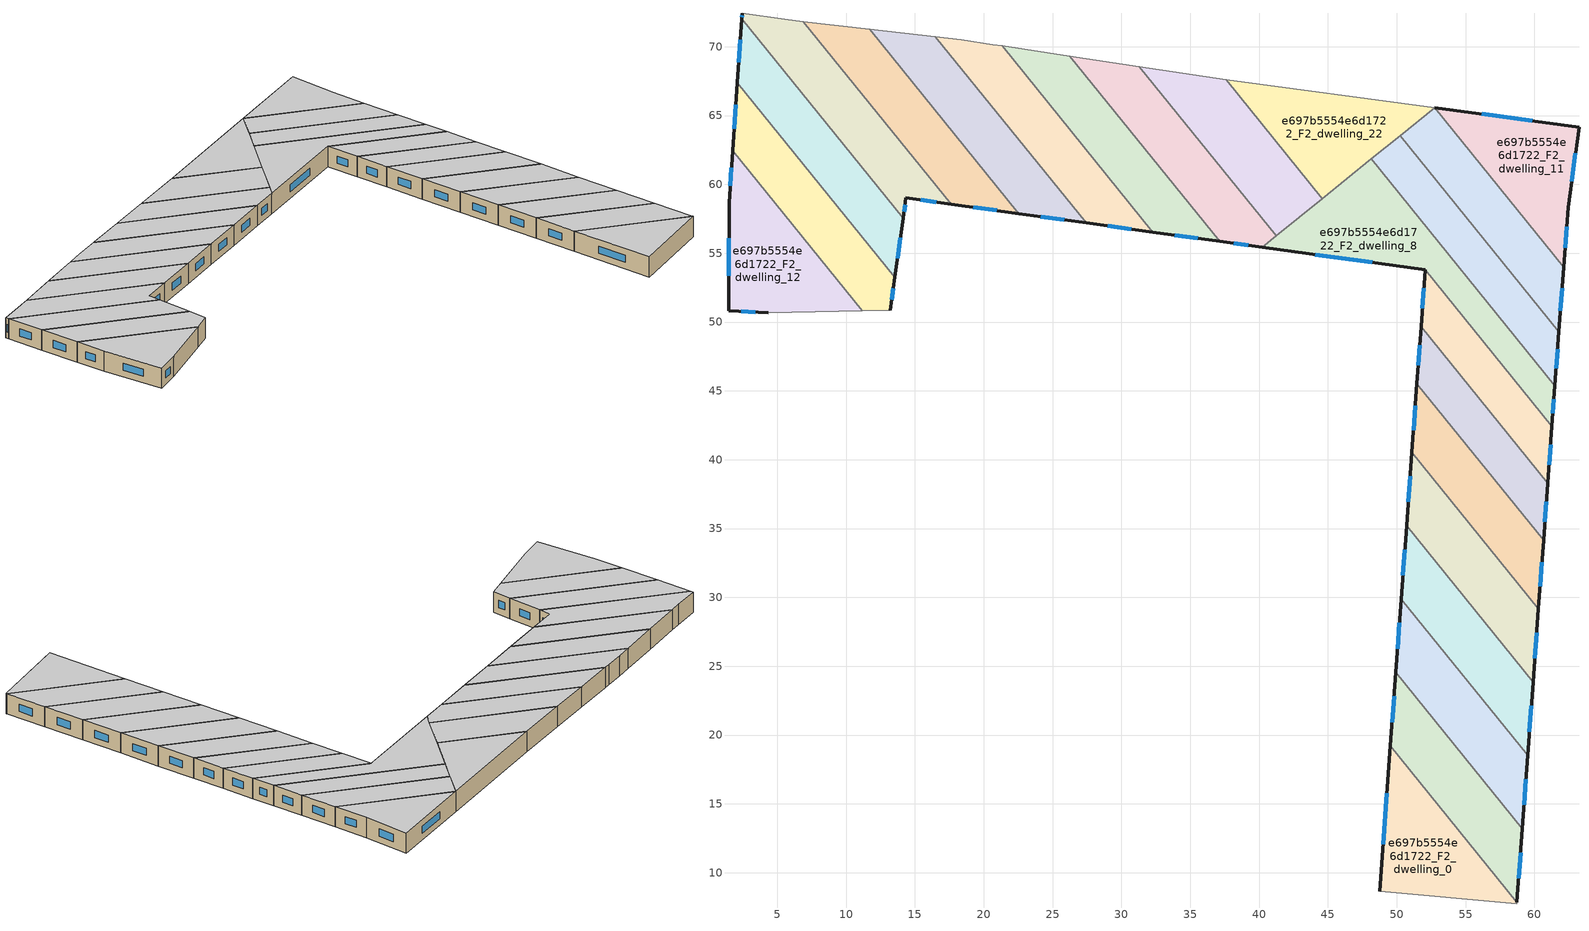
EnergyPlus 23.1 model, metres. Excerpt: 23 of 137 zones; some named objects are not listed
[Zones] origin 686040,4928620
e697b5554e6d1722_F2_dwelling_0
 floor to e697b5554e6d1722_F1_dwelling_0 (EU_floor_Construction): 49.54,19.21 58.73,7.86 58.72,7.76 48.77,8.65 z6
 wall outside (EU_wall_Construction): 49.54,19.21 48.77,8.65 z6:9
 wall to e697b5554e6d1722_F2_dwelling_1 (EU_wall_Construction): 58.73,7.86 49.54,19.21 z6:9
 wall adiabatic (EU_wall_Construction): 48.77,8.65 58.72,7.76 58.73,7.86 z6:9
 window (EU_Window_Construction): 49.29,15.77 49.02,12.08 z6.98:8.02
 ceiling to e697b5554e6d1722_F3_dwelling_0 (EU_floor_Construction): 58.72,7.76 58.73,7.86 49.54,19.21 48.77,8.65 z9
e697b5554e6d1722_F2_dwelling_1
 floor to e697b5554e6d1722_F1_dwelling_1 (EU_floor_Construction): 49.93,24.54 59.12,13.19 58.73,7.86 49.54,19.21 z6
 wall outside (EU_wall_Construction): 58.73,7.86 59.12,13.19 / 49.93,24.54 49.54,19.21 z6:9
 wall to e697b5554e6d1722_F2_dwelling_2 (EU_wall_Construction): 59.12,13.19 49.93,24.54 z6:9
 window (EU_Window_Construction): 58.86,9.59 58.99,11.46 / 49.81,22.81 49.67,20.94 z6.98:8.02
 ceiling to e697b5554e6d1722_F3_dwelling_1 (EU_floor_Construction): 58.73,7.86 59.12,13.19 49.93,24.54 49.54,19.21 z9
e697b5554e6d1722_F2_dwelling_10
 floor to e697b5554e6d1722_F1_dwelling_10 (EU_floor_Construction): 52.75,65.57 62.13,53.98 61.78,49.3 50.25,63.54 z6
 wall outside (EU_wall_Construction): 61.78,49.3 62.13,53.98 z6:9
 wall to e697b5554e6d1722_F2_dwelling_11 (EU_wall_Construction): 62.13,53.98 52.75,65.57 z6:9
 wall to e697b5554e6d1722_F2_dwelling_9 (EU_wall_Construction): 50.25,63.54 61.78,49.3 z6:9
 wall to e697b5554e6d1722_F2_dwelling_22 (EU_wall_Construction): 52.75,65.57 50.25,63.54 z6:9
 window (EU_Window_Construction): 61.9,50.82 62.02,52.46 z6.98:8.02
 ceiling to e697b5554e6d1722_F3_dwelling_10 (EU_floor_Construction): 61.78,49.3 62.13,53.98 52.75,65.57 50.25,63.54 z9
e697b5554e6d1722_F2_dwelling_11
 floor to e697b5554e6d1722_F1_dwelling_11 (EU_floor_Construction): 63.24,64.17 62.45,58.34 62.13,53.98 52.76,65.57 z6
 wall outside (EU_wall_Construction): 62.13,53.98 62.45,58.34 63.24,64.17 52.76,65.57 z6:9
 window (EU_Window_Construction): 59.83,64.62 56.17,65.11 / 62.71,60.24 62.98,62.27 / 62.23,55.4 62.35,56.93 z6.98:8.02
 ceiling to e697b5554e6d1722_F3_dwelling_11 (EU_floor_Construction): 62.13,53.98 62.45,58.34 63.24,64.17 52.75,65.57 z9
e697b5554e6d1722_F2_dwelling_12
 floor to e697b5554e6d1722_F1_dwelling_12 (EU_floor_Construction): 1.76,62.45 11.19,50.8 4.36,50.66 1.46,50.83 1.5,58.65 z6
 wall outside (EU_wall_Construction): 1.76,62.45 1.5,58.65 1.46,50.83 4.36,50.66 z6:9
 wall to e697b5554e6d1722_F2_dwelling_13 (EU_wall_Construction): 11.19,50.8 1.76,62.45 z6:9
 wall adiabatic (EU_wall_Construction): 4.36,50.66 11.19,50.8 z6:9
 window (EU_Window_Construction): 1.68,61.21 1.59,59.88 / 2.4,50.77 3.42,50.71 / 1.49,56.1 1.47,53.37 z6.98:8.02
 ceiling to e697b5554e6d1722_F3_dwelling_12 (EU_floor_Construction): 11.19,50.8 1.76,62.45 1.5,58.65 1.46,50.83 4.36,50.66 z9
e697b5554e6d1722_F2_dwelling_13
 floor to e697b5554e6d1722_F1_dwelling_13 (EU_floor_Construction): 2.1,67.38 13.55,53.24 13.22,50.85 11.19,50.8 1.76,62.45 z6
 wall outside (EU_wall_Construction): 2.1,67.38 1.76,62.45 / 13.22,50.85 13.55,53.24 z6:9
 wall to e697b5554e6d1722_F2_dwelling_14 (EU_wall_Construction): 13.55,53.24 2.1,67.38 z6:9
 wall adiabatic (EU_wall_Construction): 11.19,50.8 13.22,50.85 z6:9
 window (EU_Window_Construction): 1.99,65.77 1.87,64.05 / 13.33,51.62 13.44,52.46 z6.98:8.02
 ceiling to e697b5554e6d1722_F3_dwelling_13 (EU_floor_Construction): 13.22,50.85 13.55,53.24 2.1,67.38 1.76,62.45 11.19,50.8 z9
e697b5554e6d1722_F2_dwelling_14
 floor to e697b5554e6d1722_F1_dwelling_14 (EU_floor_Construction): 2.42,72.01 14.15,57.53 13.55,53.24 2.1,67.38 z6
 wall outside (EU_wall_Construction): 13.55,53.24 14.15,57.53 / 2.42,72.01 2.1,67.38 z6:9
 wall to e697b5554e6d1722_F2_dwelling_15 (EU_wall_Construction): 14.15,57.53 2.42,72.01 z6:9
 window (EU_Window_Construction): 13.75,54.63 13.95,56.14 / 2.32,70.51 2.21,68.89 z6.98:8.02
 ceiling to e697b5554e6d1722_F3_dwelling_14 (EU_floor_Construction): 13.55,53.24 14.15,57.53 2.42,72.01 2.1,67.38 z9
e697b5554e6d1722_F2_dwelling_15
 floor to e697b5554e6d1722_F1_dwelling_15 (EU_floor_Construction): 6.89,71.83 17.63,58.56 14.35,59.02 14.15,57.53 2.42,72.01 2.45,72.42 5.53,71.99 z6
 wall outside (EU_wall_Construction): 2.45,72.42 2.42,72.01 / 14.15,57.53 14.35,59.02 17.63,58.56 z6:9
 wall adiabatic (EU_wall_Construction): 6.89,71.83 5.53,71.99 2.45,72.42 z6:9
 wall to e697b5554e6d1722_F2_dwelling_16 (EU_wall_Construction): 17.63,58.56 6.89,71.83 z6:9
 window (EU_Window_Construction): 2.44,72.29 2.43,72.15 / 15.42,58.87 16.56,58.71 / 14.21,58.02 14.28,58.53 z6.98:8.02
 ceiling to e697b5554e6d1722_F3_dwelling_15 (EU_floor_Construction): 17.63,58.56 6.89,71.83 5.53,71.99 2.45,72.42 2.42,72.01 14.15,57.53 14.35,59.02 z9
e697b5554e6d1722_F2_dwelling_16
 floor to e697b5554e6d1722_F1_dwelling_16 (EU_floor_Construction): 11.71,71.27 22.55,57.88 17.63,58.56 6.89,71.83 z6
 wall outside (EU_wall_Construction): 17.63,58.56 22.55,57.88 z6:9
 wall to e697b5554e6d1722_F2_dwelling_17 (EU_wall_Construction): 22.55,57.88 11.71,71.27 z6:9
 wall adiabatic (EU_wall_Construction): 11.71,71.27 6.89,71.83 z6:9
 window (EU_Window_Construction): 19.23,58.34 20.95,58.1 z6.98:8.02
 ceiling to e697b5554e6d1722_F3_dwelling_16 (EU_floor_Construction): 22.55,57.88 11.71,71.27 6.89,71.83 17.63,58.56 z9
e697b5554e6d1722_F2_dwelling_17
 floor to e697b5554e6d1722_F1_dwelling_17 (EU_floor_Construction): 16.49,70.72 27.43,57.21 22.55,57.88 11.71,71.27 z6
 wall outside (EU_wall_Construction): 22.55,57.88 27.43,57.21 z6:9
 wall to e697b5554e6d1722_F2_dwelling_18 (EU_wall_Construction): 27.43,57.21 16.49,70.72 z6:9
 wall adiabatic (EU_wall_Construction): 16.49,70.72 11.71,71.27 z6:9
 window (EU_Window_Construction): 24.14,57.66 25.85,57.42 z6.98:8.02
 ceiling to e697b5554e6d1722_F3_dwelling_17 (EU_floor_Construction): 27.43,57.21 16.49,70.72 11.71,71.27 22.55,57.88 z9
e697b5554e6d1722_F2_dwelling_18
 floor to e697b5554e6d1722_F1_dwelling_18 (EU_floor_Construction): 21.34,70.05 32.28,56.53 27.43,57.21 16.49,70.72 18.35,70.51 20.64,70.16 z6
 wall outside (EU_wall_Construction): 27.43,57.21 32.28,56.53 z6:9
 wall adiabatic (EU_wall_Construction): 21.34,70.05 20.64,70.16 18.35,70.51 16.49,70.72 z6:9
 wall to e697b5554e6d1722_F2_dwelling_19 (EU_wall_Construction): 32.28,56.53 21.34,70.05 z6:9
 window (EU_Window_Construction): 29.01,56.99 30.7,56.75 z6.98:8.02
 ceiling to e697b5554e6d1722_F3_dwelling_18 (EU_floor_Construction): 32.28,56.53 21.34,70.05 20.64,70.16 18.35,70.51 16.49,70.72 27.43,57.21 z9
e697b5554e6d1722_F2_dwelling_19
 floor to e697b5554e6d1722_F1_dwelling_19 (EU_floor_Construction): 26.26,69.31 37.15,55.86 32.28,56.53 21.34,70.05 z6
 wall outside (EU_wall_Construction): 32.28,56.53 37.15,55.86 z6:9
 wall to e697b5554e6d1722_F2_dwelling_20 (EU_wall_Construction): 37.15,55.86 26.26,69.31 z6:9
 wall adiabatic (EU_wall_Construction): 26.26,69.31 21.34,70.05 z6:9
 window (EU_Window_Construction): 33.86,56.32 35.56,56.08 z6.98:8.02
 ceiling to e697b5554e6d1722_F3_dwelling_19 (EU_floor_Construction): 37.15,55.86 26.26,69.31 21.34,70.05 32.28,56.53 z9
e697b5554e6d1722_F2_dwelling_2
 floor to e697b5554e6d1722_F1_dwelling_2 (EU_floor_Construction): 50.32,29.87 59.51,18.52 59.12,13.19 49.93,24.54 z6
 wall outside (EU_wall_Construction): 59.12,13.19 59.51,18.52 / 50.32,29.87 49.93,24.54 z6:9
 wall to e697b5554e6d1722_F2_dwelling_3 (EU_wall_Construction): 59.51,18.52 50.32,29.87 z6:9
 window (EU_Window_Construction): 59.25,14.92 59.39,16.78 / 50.2,28.14 50.06,26.28 z6.98:8.02
 ceiling to e697b5554e6d1722_F3_dwelling_2 (EU_floor_Construction): 59.12,13.19 59.51,18.52 50.32,29.87 49.93,24.54 z9
e697b5554e6d1722_F2_dwelling_20
 floor to e697b5554e6d1722_F1_dwelling_20 (EU_floor_Construction): 31.28,68.56 41.24,56.25 40.23,55.43 37.15,55.86 26.26,69.31 z6
 wall outside (EU_wall_Construction): 37.15,55.86 40.23,55.43 z6:9
 wall adiabatic (EU_wall_Construction): 31.28,68.56 26.26,69.31 z6:9
 wall to e697b5554e6d1722_F2_dwelling_21 (EU_wall_Construction): 41.24,56.25 31.28,68.56 z6:9
 wall to e697b5554e6d1722_F2_dwelling_8 (EU_wall_Construction): 40.23,55.43 41.24,56.25 z6:9
 window (EU_Window_Construction): 38.15,55.72 39.23,55.57 z6.98:8.02
 ceiling to e697b5554e6d1722_F3_dwelling_20 (EU_floor_Construction): 41.24,56.25 31.28,68.56 26.26,69.31 37.15,55.86 40.23,55.43 z9
e697b5554e6d1722_F2_dwelling_21
 floor to e697b5554e6d1722_F1_dwelling_21 (EU_floor_Construction): 37.61,67.61 44.6,58.97 41.24,56.25 31.28,68.56 z6
 wall to e697b5554e6d1722_F2_dwelling_22 (EU_wall_Construction): 44.6,58.97 37.61,67.61 z6:9
 wall adiabatic (EU_wall_Construction): 37.61,67.61 31.28,68.56 z6:9
 wall to e697b5554e6d1722_F2_dwelling_8 (EU_wall_Construction): 41.24,56.25 44.6,58.97 z6:9
 ceiling to e697b5554e6d1722_F3_dwelling_21 (EU_floor_Construction): 44.6,58.97 37.61,67.61 31.28,68.56 41.24,56.25 z9
e697b5554e6d1722_F2_dwelling_22
 floor to e697b5554e6d1722_F1_dwelling_22 (EU_floor_Construction): 52.76,65.57 44.6,58.97 37.62,67.61 z6
 wall adiabatic (EU_wall_Construction): 52.76,65.57 37.62,67.61 z6:9
 wall to e697b5554e6d1722_F2_dwelling_9 (EU_wall_Construction): 48.15,61.84 50.25,63.54 z6:9
 wall to e697b5554e6d1722_F2_dwelling_8 (EU_wall_Construction): 44.6,58.97 48.15,61.84 z6:9
 ceiling to e697b5554e6d1722_F3_dwelling_22 (EU_floor_Construction): 52.76,65.57 37.62,67.61 44.6,58.97 z9
e697b5554e6d1722_F2_dwelling_3
 floor to e697b5554e6d1722_F1_dwelling_3 (EU_floor_Construction): 50.71,35.2 59.91,23.84 59.51,18.52 50.32,29.87 z6
 wall outside (EU_wall_Construction): 59.51,18.52 59.91,23.84 / 50.71,35.2 50.32,29.87 z6:9
 wall to e697b5554e6d1722_F2_dwelling_4 (EU_wall_Construction): 59.91,23.84 50.71,35.2 z6:9
 window (EU_Window_Construction): 59.64,20.25 59.78,22.11 / 50.59,33.47 50.45,31.61 z6.98:8.02
 ceiling to e697b5554e6d1722_F3_dwelling_3 (EU_floor_Construction): 59.51,18.52 59.91,23.84 50.71,35.2 50.32,29.87 z9
e697b5554e6d1722_F2_dwelling_4
 floor to e697b5554e6d1722_F1_dwelling_4 (EU_floor_Construction): 51.1,40.53 60.3,29.17 59.91,23.84 50.71,35.2 z6
 wall outside (EU_wall_Construction): 59.91,23.84 60.3,29.17 / 51.1,40.53 50.71,35.2 z6:9
 wall to e697b5554e6d1722_F2_dwelling_5 (EU_wall_Construction): 60.3,29.17 51.1,40.53 z6:9
 window (EU_Window_Construction): 60.03,25.57 60.17,27.44 / 50.97,38.8 50.84,36.93 z6.98:8.02
 ceiling to e697b5554e6d1722_F3_dwelling_4 (EU_floor_Construction): 59.91,23.84 60.3,29.17 51.1,40.53 50.71,35.2 z9
e697b5554e6d1722_F2_dwelling_5
 floor to e697b5554e6d1722_F1_dwelling_5 (EU_floor_Construction): 51.47,45.52 60.67,34.16 60.3,29.17 51.1,40.53 z6
 wall outside (EU_wall_Construction): 60.3,29.17 60.67,34.16 / 51.47,45.52 51.1,40.53 z6:9
 wall to e697b5554e6d1722_F2_dwelling_6 (EU_wall_Construction): 60.67,34.16 51.47,45.52 z6:9
 window (EU_Window_Construction): 60.42,30.79 60.55,32.53 / 51.35,43.9 51.22,42.15 z6.98:8.02
 ceiling to e697b5554e6d1722_F3_dwelling_5 (EU_floor_Construction): 60.3,29.17 60.67,34.16 51.47,45.52 51.1,40.53 z9
e697b5554e6d1722_F2_dwelling_6
 floor to e697b5554e6d1722_F1_dwelling_6 (EU_floor_Construction): 51.77,49.67 60.97,38.3 60.67,34.16 51.47,45.52 z6
 wall outside (EU_wall_Construction): 60.67,34.16 60.97,38.3 / 51.77,49.67 51.47,45.52 z6:9
 wall to e697b5554e6d1722_F2_dwelling_7 (EU_wall_Construction): 60.97,38.3 51.77,49.67 z6:9
 window (EU_Window_Construction): 60.77,35.5 60.87,36.95 / 51.67,48.32 51.56,46.87 z6.98:8.02
 ceiling to e697b5554e6d1722_F3_dwelling_6 (EU_floor_Construction): 60.67,34.16 60.97,38.3 51.77,49.67 51.47,45.52 z9
e697b5554e6d1722_F2_dwelling_7
 floor to e697b5554e6d1722_F1_dwelling_7 (EU_floor_Construction): 52.07,53.79 61.28,42.42 60.97,38.3 51.77,49.67 z6
 wall outside (EU_wall_Construction): 60.97,38.3 61.28,42.42 / 52.07,53.79 51.77,49.67 z6:9
 wall to e697b5554e6d1722_F2_dwelling_8 (EU_wall_Construction): 61.28,42.42 52.07,53.79 z6:9
 window (EU_Window_Construction): 61.07,39.64 61.18,41.08 / 51.97,52.45 51.87,51.01 z6.98:8.02
 ceiling to e697b5554e6d1722_F3_dwelling_7 (EU_floor_Construction): 60.97,38.3 61.28,42.42 52.07,53.79 51.77,49.67 z9
e697b5554e6d1722_F2_dwelling_8
 floor to e697b5554e6d1722_F1_dwelling_8 (EU_floor_Construction): 52.07,53.79 40.23,55.43 48.15,61.84 61.49,45.36 61.28,42.42 z6
 wall outside (EU_wall_Construction): 61.28,42.42 61.49,45.36 / 40.23,55.43 52.07,53.79 z6:9
 wall to e697b5554e6d1722_F2_dwelling_9 (EU_wall_Construction): 61.49,45.36 48.15,61.84 z6:9
 window (EU_Window_Construction): 61.35,43.38 61.42,44.41 / 44.08,54.9 48.22,54.33 z6.98:8.02
 ceiling to e697b5554e6d1722_F3_dwelling_8 (EU_floor_Construction): 61.28,42.42 61.49,45.36 48.15,61.84 40.23,55.43 52.07,53.79 z9
e697b5554e6d1722_F2_dwelling_9
 floor to e697b5554e6d1722_F1_dwelling_9 (EU_floor_Construction): 50.25,63.54 61.78,49.3 61.49,45.36 48.15,61.84 z6
 wall outside (EU_wall_Construction): 61.49,45.36 61.78,49.3 z6:9
 window (EU_Window_Construction): 61.59,46.64 61.69,48.02 z6.98:8.02
 ceiling to e697b5554e6d1722_F3_dwelling_9 (EU_floor_Construction): 61.49,45.36 61.78,49.3 50.25,63.54 48.15,61.84 z9
[Building]
EU S2 Campaign: North Axis=0; Terrain=City; Solar Distribution=FullExterior
[Site:Location]
Bologna: Latitude=44.5; Longitude=11.25; Time Zone=1; Elevation=37
[SizingPeriod:WeatherFileDays]
AnnualSizingPeriod: Begin Month=1; Begin Day of Month=1; End Month=12; End Day of Month=31; Day of Week for Start Day=Monday; Use Weather File Daylight Saving Period=No; Use Weather File Rain and Snow Indicators=No
[MATERIAL]
EU_InternalMass_Material: Roughness=MediumRough; Thickness=0.1; Conductivity=1; Density=1800; Specific Heat=900; Thermal Absorptance=0.9; Solar Absorptance=0.7; Visible Absorptance=0.7
[MATERIAL:NOMASS] Roughness=MediumRough; Thermal Absorptance=0.9; Solar Absorptance=0.7; Visible Absorptance=0.7
Name | Thermal Resistance
EU_wall_NoMass | 0.905828
EU_floor_NoMass | 0.67114
[WINDOWMATERIAL:SIMPLEGLAZINGSYSTEM]
EU_Window_SimpleGlazing: UFactor=4.52486; Solar Heat Gain Coefficient=0.85; Visible Transmittance=0.85
[CONSTRUCTION]
EU_wall_Construction: EU_wall_NoMass
EU_floor_Construction: EU_floor_NoMass
EU_Window_Construction: EU_Window_SimpleGlazing
EU_InternalMass_Construction: EU_InternalMass_Material
[ZONE] Type=1; Multiplier=1; Ceiling Height=autocalculate; Floor Area=autocalculate; Part of Total Floor Area=Yes
Name | Volume
e697b5554e6d1722_F2_dwelling_0 | 160.267
e697b5554e6d1722_F2_dwelling_1 | 160.266
e697b5554e6d1722_F2_dwelling_10 | 160.239
e697b5554e6d1722_F2_dwelling_11 | 160.257
e697b5554e6d1722_F2_dwelling_12 | 174.817
e697b5554e6d1722_F2_dwelling_13 | 174.819
e697b5554e6d1722_F2_dwelling_14 | 174.888
e697b5554e6d1722_F2_dwelling_15 | 174.769
e697b5554e6d1722_F2_dwelling_16 | 174.84
e697b5554e6d1722_F2_dwelling_17 | 174.859
e697b5554e6d1722_F2_dwelling_18 | 174.773
e697b5554e6d1722_F2_dwelling_19 | 174.882
e697b5554e6d1722_F2_dwelling_2 | 160.263
e697b5554e6d1722_F2_dwelling_20 | 174.79
e697b5554e6d1722_F2_dwelling_21 | 174.831
e697b5554e6d1722_F2_dwelling_22 | 174.768
e697b5554e6d1722_F2_dwelling_3 | 160.25
e697b5554e6d1722_F2_dwelling_4 | 160.26
e697b5554e6d1722_F2_dwelling_5 | 150.267
e697b5554e6d1722_F2_dwelling_6 | 124.657
e697b5554e6d1722_F2_dwelling_7 | 124.342
e697b5554e6d1722_F2_dwelling_8 | 241.764
e697b5554e6d1722_F2_dwelling_9 | 160.282
[INTERNALMASS] Construction=EU_InternalMass_Construction
Name | Zone or ZoneList | Surface Area
e697b5554e6d1722_F2_dwelling_0_EU_InternalMass | e697b5554e6d1722_F2_dwelling_0 | 53.4221
e697b5554e6d1722_F2_dwelling_1_EU_InternalMass | e697b5554e6d1722_F2_dwelling_1 | 53.4221
e697b5554e6d1722_F2_dwelling_2_EU_InternalMass | e697b5554e6d1722_F2_dwelling_2 | 53.4213
e697b5554e6d1722_F2_dwelling_3_EU_InternalMass | e697b5554e6d1722_F2_dwelling_3 | 53.4165
e697b5554e6d1722_F2_dwelling_4_EU_InternalMass | e697b5554e6d1722_F2_dwelling_4 | 53.42
e697b5554e6d1722_F2_dwelling_5_EU_InternalMass | e697b5554e6d1722_F2_dwelling_5 | 50.0892
e697b5554e6d1722_F2_dwelling_6_EU_InternalMass | e697b5554e6d1722_F2_dwelling_6 | 41.5522
e697b5554e6d1722_F2_dwelling_7_EU_InternalMass | e697b5554e6d1722_F2_dwelling_7 | 41.4473
e697b5554e6d1722_F2_dwelling_8_EU_InternalMass | e697b5554e6d1722_F2_dwelling_8 | 80.5861
e697b5554e6d1722_F2_dwelling_9_EU_InternalMass | e697b5554e6d1722_F2_dwelling_9 | 53.4278
e697b5554e6d1722_F2_dwelling_10_EU_InternalMass | e697b5554e6d1722_F2_dwelling_10 | 53.4126
e697b5554e6d1722_F2_dwelling_11_EU_InternalMass | e697b5554e6d1722_F2_dwelling_11 | 53.4191
e697b5554e6d1722_F2_dwelling_12_EU_InternalMass | e697b5554e6d1722_F2_dwelling_12 | 58.2727
e697b5554e6d1722_F2_dwelling_13_EU_InternalMass | e697b5554e6d1722_F2_dwelling_13 | 58.2731
e697b5554e6d1722_F2_dwelling_14_EU_InternalMass | e697b5554e6d1722_F2_dwelling_14 | 58.2963
e697b5554e6d1722_F2_dwelling_15_EU_InternalMass | e697b5554e6d1722_F2_dwelling_15 | 58.2557
e697b5554e6d1722_F2_dwelling_16_EU_InternalMass | e697b5554e6d1722_F2_dwelling_16 | 58.2802
e697b5554e6d1722_F2_dwelling_17_EU_InternalMass | e697b5554e6d1722_F2_dwelling_17 | 58.2859
e697b5554e6d1722_F2_dwelling_18_EU_InternalMass | e697b5554e6d1722_F2_dwelling_18 | 58.2579
e697b5554e6d1722_F2_dwelling_19_EU_InternalMass | e697b5554e6d1722_F2_dwelling_19 | 58.294
e697b5554e6d1722_F2_dwelling_20_EU_InternalMass | e697b5554e6d1722_F2_dwelling_20 | 58.2632
e697b5554e6d1722_F2_dwelling_21_EU_InternalMass | e697b5554e6d1722_F2_dwelling_21 | 58.277
e697b5554e6d1722_F2_dwelling_22_EU_InternalMass | e697b5554e6d1722_F2_dwelling_22 | 58.2782
[OTHEREQUIPMENT] Fuel Type=Electricity; Design Level Calculation Method=Watts/Area; Power per Zone Floor Area=1; Fraction Latent=0; Fraction Radiant=0; Fraction Lost=0; Carbon Dioxide Generation Rate=0; EndUse Subcategory=EU_Step8_InternalGains
Name | Zone or ZoneList or Space or SpaceList | Schedule
EU_Step8_InternalGain_e697b5554e6d1722_F2_dwelling_0_f000 | e697b5554e6d1722_F2_dwelling_0 | EU_Step8_GainSchedule_e697b5554e6d1722_F2_dwelling_0_f000
EU_Step8_InternalGain_e697b5554e6d1722_F2_dwelling_1_f000 | e697b5554e6d1722_F2_dwelling_1 | EU_Step8_GainSchedule_e697b5554e6d1722_F2_dwelling_1_f000
EU_Step8_InternalGain_e697b5554e6d1722_F2_dwelling_2_f000 | e697b5554e6d1722_F2_dwelling_2 | EU_Step8_GainSchedule_e697b5554e6d1722_F2_dwelling_2_f000
EU_Step8_InternalGain_e697b5554e6d1722_F2_dwelling_3_f000 | e697b5554e6d1722_F2_dwelling_3 | EU_Step8_GainSchedule_e697b5554e6d1722_F2_dwelling_3_f000
EU_Step8_InternalGain_e697b5554e6d1722_F2_dwelling_4_f000 | e697b5554e6d1722_F2_dwelling_4 | EU_Step8_GainSchedule_e697b5554e6d1722_F2_dwelling_4_f000
EU_Step8_InternalGain_e697b5554e6d1722_F2_dwelling_5_f000 | e697b5554e6d1722_F2_dwelling_5 | EU_Step8_GainSchedule_e697b5554e6d1722_F2_dwelling_5_f000
EU_Step8_InternalGain_e697b5554e6d1722_F2_dwelling_6_f000 | e697b5554e6d1722_F2_dwelling_6 | EU_Step8_GainSchedule_e697b5554e6d1722_F2_dwelling_6_f000
EU_Step8_InternalGain_e697b5554e6d1722_F2_dwelling_7_f000 | e697b5554e6d1722_F2_dwelling_7 | EU_Step8_GainSchedule_e697b5554e6d1722_F2_dwelling_7_f000
EU_Step8_InternalGain_e697b5554e6d1722_F2_dwelling_8_f000 | e697b5554e6d1722_F2_dwelling_8 | EU_Step8_GainSchedule_e697b5554e6d1722_F2_dwelling_8_f000
EU_Step8_InternalGain_e697b5554e6d1722_F2_dwelling_9_f000 | e697b5554e6d1722_F2_dwelling_9 | EU_Step8_GainSchedule_e697b5554e6d1722_F2_dwelling_9_f000
EU_Step8_InternalGain_e697b5554e6d1722_F2_dwelling_10_f000 | e697b5554e6d1722_F2_dwelling_10 | EU_Step8_GainSchedule_e697b5554e6d1722_F2_dwelling_10_f000
EU_Step8_InternalGain_e697b5554e6d1722_F2_dwelling_11_f000 | e697b5554e6d1722_F2_dwelling_11 | EU_Step8_GainSchedule_e697b5554e6d1722_F2_dwelling_11_f000
EU_Step8_InternalGain_e697b5554e6d1722_F2_dwelling_12_f000 | e697b5554e6d1722_F2_dwelling_12 | EU_Step8_GainSchedule_e697b5554e6d1722_F2_dwelling_12_f000
EU_Step8_InternalGain_e697b5554e6d1722_F2_dwelling_13_f000 | e697b5554e6d1722_F2_dwelling_13 | EU_Step8_GainSchedule_e697b5554e6d1722_F2_dwelling_13_f000
EU_Step8_InternalGain_e697b5554e6d1722_F2_dwelling_14_f000 | e697b5554e6d1722_F2_dwelling_14 | EU_Step8_GainSchedule_e697b5554e6d1722_F2_dwelling_14_f000
EU_Step8_InternalGain_e697b5554e6d1722_F2_dwelling_15_f000 | e697b5554e6d1722_F2_dwelling_15 | EU_Step8_GainSchedule_e697b5554e6d1722_F2_dwelling_15_f000
EU_Step8_InternalGain_e697b5554e6d1722_F2_dwelling_16_f000 | e697b5554e6d1722_F2_dwelling_16 | EU_Step8_GainSchedule_e697b5554e6d1722_F2_dwelling_16_f000
EU_Step8_InternalGain_e697b5554e6d1722_F2_dwelling_17_f000 | e697b5554e6d1722_F2_dwelling_17 | EU_Step8_GainSchedule_e697b5554e6d1722_F2_dwelling_17_f000
EU_Step8_InternalGain_e697b5554e6d1722_F2_dwelling_18_f000 | e697b5554e6d1722_F2_dwelling_18 | EU_Step8_GainSchedule_e697b5554e6d1722_F2_dwelling_18_f000
EU_Step8_InternalGain_e697b5554e6d1722_F2_dwelling_19_f000 | e697b5554e6d1722_F2_dwelling_19 | EU_Step8_GainSchedule_e697b5554e6d1722_F2_dwelling_19_f000
EU_Step8_InternalGain_e697b5554e6d1722_F2_dwelling_20_f000 | e697b5554e6d1722_F2_dwelling_20 | EU_Step8_GainSchedule_e697b5554e6d1722_F2_dwelling_20_f000
EU_Step8_InternalGain_e697b5554e6d1722_F2_dwelling_21_f000 | e697b5554e6d1722_F2_dwelling_21 | EU_Step8_GainSchedule_e697b5554e6d1722_F2_dwelling_21_f000
EU_Step8_InternalGain_e697b5554e6d1722_F2_dwelling_22_f000 | e697b5554e6d1722_F2_dwelling_22 | EU_Step8_GainSchedule_e697b5554e6d1722_F2_dwelling_22_f000
[ZONEVENTILATION:DESIGNFLOWRATE] Schedule=EU_AlwaysOn; Design Flow Rate Calculation Method=AirChanges/Hour; Air Changes per Hour=0.73129; Ventilation Type=Natural; Fan Pressure Rise=0; Fan Total Efficiency=1; Constant Term Coefficient=1; Temperature Term Coefficient=0; Velocity Term Coefficient=0; Velocity Squared Term Coefficient=0; Minimum Indoor Temperature=-100; Maximum Indoor Temperature=100; Delta Temperature=-100; Minimum Outdoor Temperature=-100; Maximum Outdoor Temperature=100; Maximum Wind Speed=40
Name | Zone or ZoneList or Space or SpaceList
EU_ConstantAir_e697b5554e6d1722_F2_dwelling_0 | e697b5554e6d1722_F2_dwelling_0
EU_ConstantAir_e697b5554e6d1722_F2_dwelling_1 | e697b5554e6d1722_F2_dwelling_1
EU_ConstantAir_e697b5554e6d1722_F2_dwelling_2 | e697b5554e6d1722_F2_dwelling_2
EU_ConstantAir_e697b5554e6d1722_F2_dwelling_3 | e697b5554e6d1722_F2_dwelling_3
EU_ConstantAir_e697b5554e6d1722_F2_dwelling_4 | e697b5554e6d1722_F2_dwelling_4
EU_ConstantAir_e697b5554e6d1722_F2_dwelling_5 | e697b5554e6d1722_F2_dwelling_5
EU_ConstantAir_e697b5554e6d1722_F2_dwelling_6 | e697b5554e6d1722_F2_dwelling_6
EU_ConstantAir_e697b5554e6d1722_F2_dwelling_7 | e697b5554e6d1722_F2_dwelling_7
EU_ConstantAir_e697b5554e6d1722_F2_dwelling_8 | e697b5554e6d1722_F2_dwelling_8
EU_ConstantAir_e697b5554e6d1722_F2_dwelling_9 | e697b5554e6d1722_F2_dwelling_9
EU_ConstantAir_e697b5554e6d1722_F2_dwelling_10 | e697b5554e6d1722_F2_dwelling_10
EU_ConstantAir_e697b5554e6d1722_F2_dwelling_11 | e697b5554e6d1722_F2_dwelling_11
EU_ConstantAir_e697b5554e6d1722_F2_dwelling_12 | e697b5554e6d1722_F2_dwelling_12
EU_ConstantAir_e697b5554e6d1722_F2_dwelling_13 | e697b5554e6d1722_F2_dwelling_13
EU_ConstantAir_e697b5554e6d1722_F2_dwelling_14 | e697b5554e6d1722_F2_dwelling_14
EU_ConstantAir_e697b5554e6d1722_F2_dwelling_15 | e697b5554e6d1722_F2_dwelling_15
EU_ConstantAir_e697b5554e6d1722_F2_dwelling_16 | e697b5554e6d1722_F2_dwelling_16
EU_ConstantAir_e697b5554e6d1722_F2_dwelling_17 | e697b5554e6d1722_F2_dwelling_17
EU_ConstantAir_e697b5554e6d1722_F2_dwelling_18 | e697b5554e6d1722_F2_dwelling_18
EU_ConstantAir_e697b5554e6d1722_F2_dwelling_19 | e697b5554e6d1722_F2_dwelling_19
EU_ConstantAir_e697b5554e6d1722_F2_dwelling_20 | e697b5554e6d1722_F2_dwelling_20
EU_ConstantAir_e697b5554e6d1722_F2_dwelling_21 | e697b5554e6d1722_F2_dwelling_21
EU_ConstantAir_e697b5554e6d1722_F2_dwelling_22 | e697b5554e6d1722_F2_dwelling_22
[HVACTEMPLATE:ZONE:IDEALLOADSAIRSYSTEM] System Availability Schedule=EU_AlwaysOn; Maximum Heating Supply Air Temperature=50; Minimum Cooling Supply Air Temperature=13; Maximum Heating Supply Air Humidity Ratio=0.0156; Minimum Cooling Supply Air Humidity Ratio=0.0077; Heating Limit=NoLimit; Cooling Limit=NoLimit; Heating Availability Schedule=EU_AlwaysOn; Cooling Availability Schedule=EU_CoolingOff; Dehumidification Control Type=ConstantSensibleHeatRatio; Cooling Sensible Heat Ratio=0.7; Dehumidification Setpoint=60; Humidification Control Type=None; Humidification Setpoint=30; Outdoor Air Method=None; Outdoor Air Flow Rate per Person=0.00944; Outdoor Air Flow Rate per Zone Floor Area=0; Outdoor Air Flow Rate per Zone=0; Demand Controlled Ventilation Type=None; Outdoor Air Economizer Type=NoEconomizer; Heat Recovery Type=None; Sensible Heat Recovery Effectiveness=0.7; Latent Heat Recovery Effectiveness=0.65
Name | Template Thermostat
e697b5554e6d1722_F2_dwelling_0 | EU_HeatOnly_e697b5554e6d1722_F2_dwelling_0
e697b5554e6d1722_F2_dwelling_1 | EU_HeatOnly_e697b5554e6d1722_F2_dwelling_1
e697b5554e6d1722_F2_dwelling_2 | EU_HeatOnly_e697b5554e6d1722_F2_dwelling_2
e697b5554e6d1722_F2_dwelling_3 | EU_HeatOnly_e697b5554e6d1722_F2_dwelling_3
e697b5554e6d1722_F2_dwelling_4 | EU_HeatOnly_e697b5554e6d1722_F2_dwelling_4
e697b5554e6d1722_F2_dwelling_5 | EU_HeatOnly_e697b5554e6d1722_F2_dwelling_5
e697b5554e6d1722_F2_dwelling_6 | EU_HeatOnly_e697b5554e6d1722_F2_dwelling_6
e697b5554e6d1722_F2_dwelling_7 | EU_HeatOnly_e697b5554e6d1722_F2_dwelling_7
e697b5554e6d1722_F2_dwelling_8 | EU_HeatOnly_e697b5554e6d1722_F2_dwelling_8
e697b5554e6d1722_F2_dwelling_9 | EU_HeatOnly_e697b5554e6d1722_F2_dwelling_9
e697b5554e6d1722_F2_dwelling_10 | EU_HeatOnly_e697b5554e6d1722_F2_dwelling_10
e697b5554e6d1722_F2_dwelling_11 | EU_HeatOnly_e697b5554e6d1722_F2_dwelling_11
e697b5554e6d1722_F2_dwelling_12 | EU_HeatOnly_e697b5554e6d1722_F2_dwelling_12
e697b5554e6d1722_F2_dwelling_13 | EU_HeatOnly_e697b5554e6d1722_F2_dwelling_13
e697b5554e6d1722_F2_dwelling_14 | EU_HeatOnly_e697b5554e6d1722_F2_dwelling_14
e697b5554e6d1722_F2_dwelling_15 | EU_HeatOnly_e697b5554e6d1722_F2_dwelling_15
e697b5554e6d1722_F2_dwelling_16 | EU_HeatOnly_e697b5554e6d1722_F2_dwelling_16
e697b5554e6d1722_F2_dwelling_17 | EU_HeatOnly_e697b5554e6d1722_F2_dwelling_17
e697b5554e6d1722_F2_dwelling_18 | EU_HeatOnly_e697b5554e6d1722_F2_dwelling_18
e697b5554e6d1722_F2_dwelling_19 | EU_HeatOnly_e697b5554e6d1722_F2_dwelling_19
e697b5554e6d1722_F2_dwelling_20 | EU_HeatOnly_e697b5554e6d1722_F2_dwelling_20
e697b5554e6d1722_F2_dwelling_21 | EU_HeatOnly_e697b5554e6d1722_F2_dwelling_21
e697b5554e6d1722_F2_dwelling_22 | EU_HeatOnly_e697b5554e6d1722_F2_dwelling_22
[SIZING:ZONE] Zone Cooling Design Supply Air Temperature Input Method=SupplyAirTemperature; Zone Cooling Design Supply Air Temperature=13; Zone Heating Design Supply Air Temperature Input Method=SupplyAirTemperature; Zone Heating Design Supply Air Temperature=50; Zone Cooling Design Supply Air Humidity Ratio=0.008; Zone Heating Design Supply Air Humidity Ratio=0.008; Cooling Design Air Flow Method=DesignDay; Cooling Design Air Flow Rate=0; Cooling Minimum Air Flow per Zone Floor Area=0.000762; Cooling Minimum Air Flow=0; Cooling Minimum Air Flow Fraction=0.2; Heating Design Air Flow Method=DesignDay; Heating Design Air Flow Rate=0; Heating Maximum Air Flow per Zone Floor Area=0.002032; Heating Maximum Air Flow=0.141576; Heating Maximum Air Flow Fraction=0.3; Account for Dedicated Outdoor Air System=No; Dedicated Outdoor Air System Control Strategy=NeutralSupplyAir; Dedicated Outdoor Air Low Setpoint Temperature for Design=autosize; Dedicated Outdoor Air High Setpoint Temperature for Design=autosize; Zone Load Sizing Method=Sensible Load Only No Latent Load; Zone Latent Cooling Design Supply Air Humidity Ratio Input Method=HumidityRatioDifference; Zone Cooling Design Supply Air Humidity Ratio Difference=0.005; Zone Latent Heating Design Supply Air Humidity Ratio Input Method=HumidityRatioDifference; Zone Humidification Design Supply Air Humidity Ratio Difference=0.005
e697b5554e6d1722_F2_dwelling_0; e697b5554e6d1722_F2_dwelling_1; e697b5554e6d1722_F2_dwelling_2; e697b5554e6d1722_F2_dwelling_3; e697b5554e6d1722_F2_dwelling_4; e697b5554e6d1722_F2_dwelling_5; e697b5554e6d1722_F2_dwelling_6; e697b5554e6d1722_F2_dwelling_7; e697b5554e6d1722_F2_dwelling_8; e697b5554e6d1722_F2_dwelling_9; e697b5554e6d1722_F2_dwelling_10; e697b5554e6d1722_F2_dwelling_11; e697b5554e6d1722_F2_dwelling_12; e697b5554e6d1722_F2_dwelling_13; e697b5554e6d1722_F2_dwelling_14; e697b5554e6d1722_F2_dwelling_15; e697b5554e6d1722_F2_dwelling_16; e697b5554e6d1722_F2_dwelling_17; e697b5554e6d1722_F2_dwelling_18; e697b5554e6d1722_F2_dwelling_19; e697b5554e6d1722_F2_dwelling_20; e697b5554e6d1722_F2_dwelling_21; e697b5554e6d1722_F2_dwelling_22
[SCHEDULE:CONSTANT]
Name | Hourly Value
EU_AlwaysOn | 1
EU_CoolingOff | 0
[SCHEDULE:FILE] Column Number=1; Rows to Skip at Top=0; Number of Hours of Data=8760; Column Separator=Comma; Interpolate to Timestep=No; Minutes per Item=60; Adjust Schedule for Daylight Savings=Yes
Name | File
EU_Step8_GainSchedule_e697b5554e6d1722_F2_dwelling_0_f000 | ../../schedules/e697b5554e6d1722/e697b5554e6d1722_F2_dwelling_0_f000_gain.csv
EU_Step8_GainSchedule_e697b5554e6d1722_F2_dwelling_1_f000 | ../../schedules/e697b5554e6d1722/e697b5554e6d1722_F2_dwelling_1_f000_gain.csv
EU_Step8_GainSchedule_e697b5554e6d1722_F2_dwelling_2_f000 | ../../schedules/e697b5554e6d1722/e697b5554e6d1722_F2_dwelling_2_f000_gain.csv
EU_Step8_GainSchedule_e697b5554e6d1722_F2_dwelling_3_f000 | ../../schedules/e697b5554e6d1722/e697b5554e6d1722_F2_dwelling_3_f000_gain.csv
EU_Step8_GainSchedule_e697b5554e6d1722_F2_dwelling_4_f000 | ../../schedules/e697b5554e6d1722/e697b5554e6d1722_F2_dwelling_4_f000_gain.csv
EU_Step8_GainSchedule_e697b5554e6d1722_F2_dwelling_5_f000 | ../../schedules/e697b5554e6d1722/e697b5554e6d1722_F2_dwelling_5_f000_gain.csv
EU_Step8_GainSchedule_e697b5554e6d1722_F2_dwelling_6_f000 | ../../schedules/e697b5554e6d1722/e697b5554e6d1722_F2_dwelling_6_f000_gain.csv
EU_Step8_GainSchedule_e697b5554e6d1722_F2_dwelling_7_f000 | ../../schedules/e697b5554e6d1722/e697b5554e6d1722_F2_dwelling_7_f000_gain.csv
EU_Step8_GainSchedule_e697b5554e6d1722_F2_dwelling_8_f000 | ../../schedules/e697b5554e6d1722/e697b5554e6d1722_F2_dwelling_8_f000_gain.csv
EU_Step8_GainSchedule_e697b5554e6d1722_F2_dwelling_9_f000 | ../../schedules/e697b5554e6d1722/e697b5554e6d1722_F2_dwelling_9_f000_gain.csv
EU_Step8_GainSchedule_e697b5554e6d1722_F2_dwelling_10_f000 | ../../schedules/e697b5554e6d1722/e697b5554e6d1722_F2_dwelling_10_f000_gain.csv
EU_Step8_GainSchedule_e697b5554e6d1722_F2_dwelling_11_f000 | ../../schedules/e697b5554e6d1722/e697b5554e6d1722_F2_dwelling_11_f000_gain.csv
EU_Step8_GainSchedule_e697b5554e6d1722_F2_dwelling_12_f000 | ../../schedules/e697b5554e6d1722/e697b5554e6d1722_F2_dwelling_12_f000_gain.csv
EU_Step8_GainSchedule_e697b5554e6d1722_F2_dwelling_13_f000 | ../../schedules/e697b5554e6d1722/e697b5554e6d1722_F2_dwelling_13_f000_gain.csv
EU_Step8_GainSchedule_e697b5554e6d1722_F2_dwelling_14_f000 | ../../schedules/e697b5554e6d1722/e697b5554e6d1722_F2_dwelling_14_f000_gain.csv
EU_Step8_GainSchedule_e697b5554e6d1722_F2_dwelling_15_f000 | ../../schedules/e697b5554e6d1722/e697b5554e6d1722_F2_dwelling_15_f000_gain.csv
EU_Step8_GainSchedule_e697b5554e6d1722_F2_dwelling_16_f000 | ../../schedules/e697b5554e6d1722/e697b5554e6d1722_F2_dwelling_16_f000_gain.csv
EU_Step8_GainSchedule_e697b5554e6d1722_F2_dwelling_17_f000 | ../../schedules/e697b5554e6d1722/e697b5554e6d1722_F2_dwelling_17_f000_gain.csv
EU_Step8_GainSchedule_e697b5554e6d1722_F2_dwelling_18_f000 | ../../schedules/e697b5554e6d1722/e697b5554e6d1722_F2_dwelling_18_f000_gain.csv
EU_Step8_GainSchedule_e697b5554e6d1722_F2_dwelling_19_f000 | ../../schedules/e697b5554e6d1722/e697b5554e6d1722_F2_dwelling_19_f000_gain.csv
EU_Step8_GainSchedule_e697b5554e6d1722_F2_dwelling_20_f000 | ../../schedules/e697b5554e6d1722/e697b5554e6d1722_F2_dwelling_20_f000_gain.csv
EU_Step8_GainSchedule_e697b5554e6d1722_F2_dwelling_21_f000 | ../../schedules/e697b5554e6d1722/e697b5554e6d1722_F2_dwelling_21_f000_gain.csv
EU_Step8_GainSchedule_e697b5554e6d1722_F2_dwelling_22_f000 | ../../schedules/e697b5554e6d1722/e697b5554e6d1722_F2_dwelling_22_f000_gain.csv
